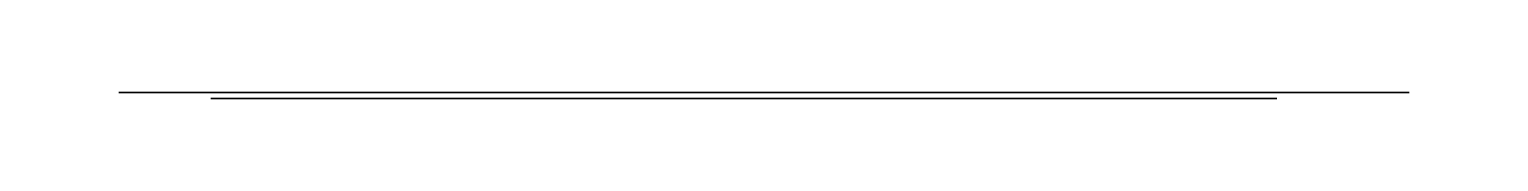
# Model space of a CAD drawing. Extents: x -0.324 to 0.324, y -0.003 to 0.
import ezdxf

# ---------------------------------------------------------------- set-up
doc = ezdxf.new("R2010")
doc.units = 0
doc.header["$MEASUREMENT"] = 0
doc.layers.get('0').update_dxf_attribs({"linetype": 'CONTINUOUS'})

msp = doc.modelspace()

# ---------------------------------------------------------------- linework, layer by layer
at = {"color": 8, "extrusion": (-1.22515e-16, -1, -1.83772e-16), "const_width": 0.0381}
msp.add_lwpolyline([(-0.3048, 1.9812), (-0.3048, 1.0668), (0.3048, 1.0668), (0.3048, 1.9812)], close=True, dxfattribs=at)
at = {"color": 5}
msp.add_3dface([(-0.28448, 0, 1.08712), (-0.28448, 0, 1.64084), (0.28448, 0, 1.64084), (0.28448, 0, 1.08712)], dxfattribs=at)
at = {"color": 4}
msp.add_3dface([(-0.28448, 0, 1.64084), (0.28448, 0, 1.64084), (0.28448, 0, 1.96088), (-0.28448, 0, 1.96088)], dxfattribs=at)
for points in [[(-0.13208, -0.00254, 1.77038), (-0.24384, -0.00254, 1.44272), (-0.15748, -0.00254, 1.48082)], [(-0.1143, -0.00254, 1.85674), (-0.14732, -0.00254, 1.4859), (-0.02286, -0.00254, 1.54178)], [(0.0508, -0.00254, 1.88722), (-0.0762, -0.00254, 1.40208), (0.06096, -0.00254, 1.46304)], [(0.05842, -0.00254, 1.92024), (0.07112, -0.00254, 1.47066), (0.22606, -0.00254, 1.5367)]]:
    msp.add_3dface(points)

doc.saveas('drawing.dxf')
